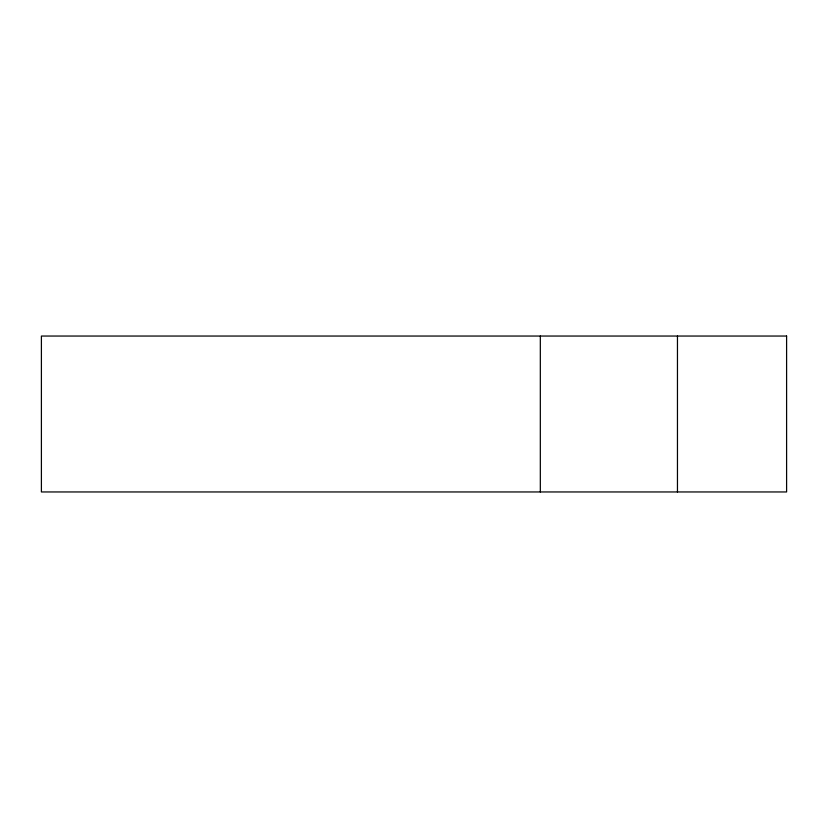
<?xml version="1.0" encoding="UTF-8"?>
<svg xmlns="http://www.w3.org/2000/svg" width="828" height="828" viewBox="0 0 828 828"><rect width="100%" height="100%" fill="white"/><g stroke="black" fill="none" stroke-linecap="round" stroke-linejoin="round"><path stroke-width="1.24" d="M677.459 336.044L677.459 491.956M540.322 336.044L540.322 491.956M786.6 336.044L41.4 336.044L41.4 491.956L786.6 491.956L786.6 336.044"/></g></svg>
